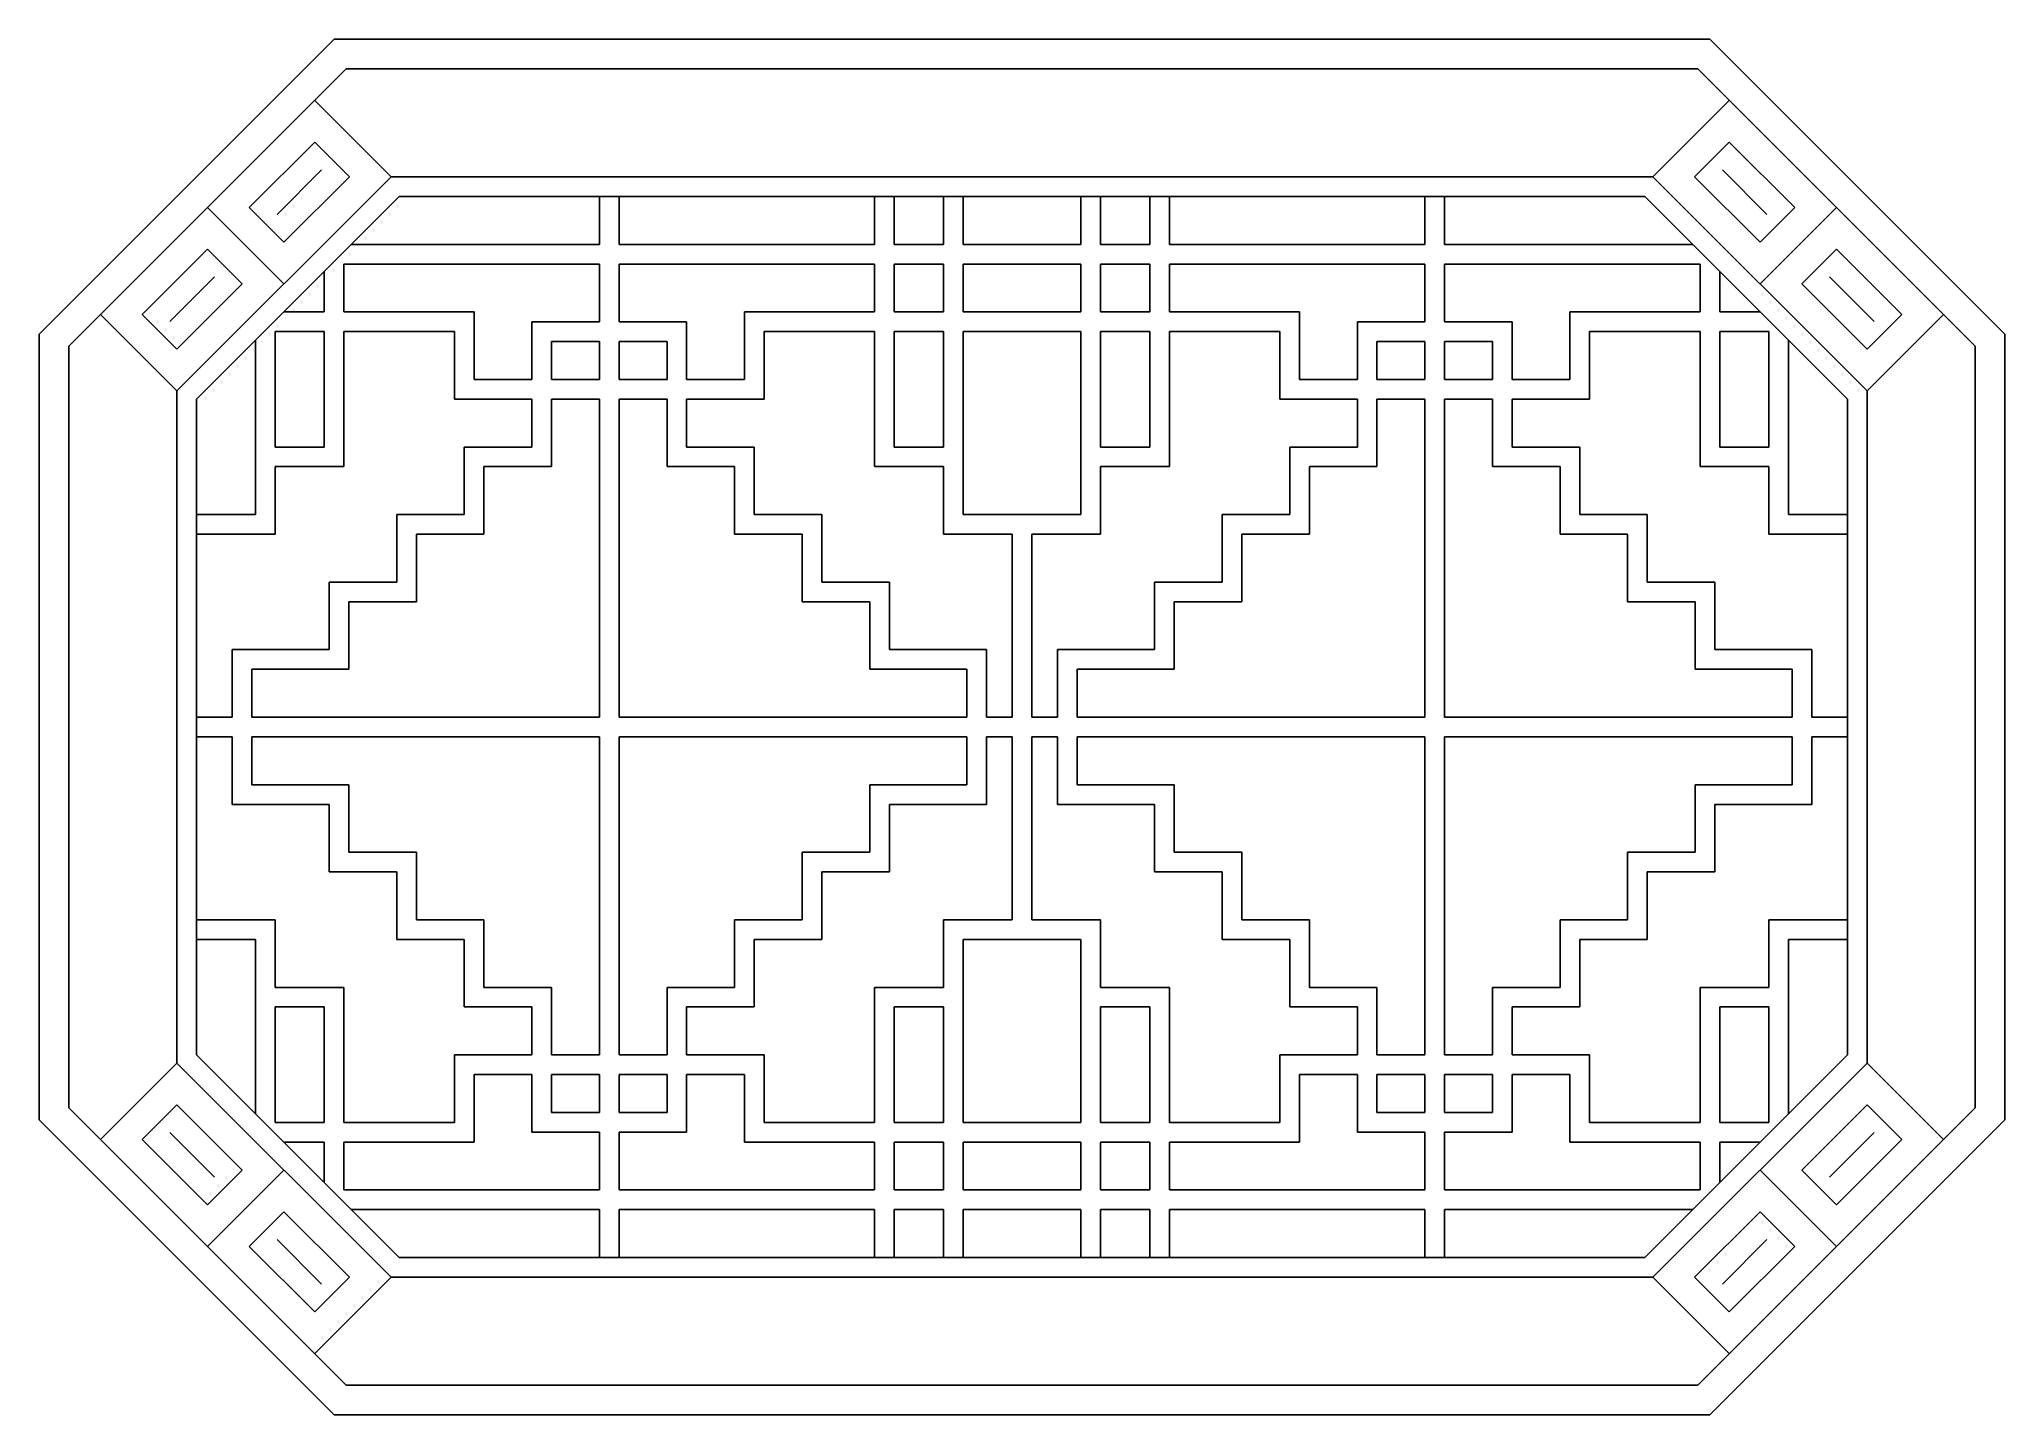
# Model space of a CAD drawing. Header units: metres. Extents: x 2448 to 4448, y 4202 to 5602.
import ezdxf

# ---------------------------------------------------------------- set-up
doc = ezdxf.new("R2010")
doc.units = ezdxf.units.M
for name, color, linetype in [('3', 3, 'Continuous'), ('4', 4, 'Continuous'), ('7', 7, 'Continuous')]:
    doc.layers.add(name, color=color, linetype=linetype)

msp = doc.modelspace()

# ---------------------------------------------------------------- linework, layer by layer
at = {"layer": '3'}
for p, q in [((3017.81, 5442.46), (3017.81, 5393.71)), ((3017.81, 5442.46), (3017.81, 5393.71)), ((3037.81, 5442.46), (3037.81, 5393.71)), ((3297.81, 5442.46), (3297.81, 5393.71)), ((3317.81, 5442.46), (3317.81, 5393.71)), ((3367.81, 5442.46), (3367.81, 5393.71)), ((3387.81, 5442.46), (3387.81, 5393.71)), ((3507.81, 5442.46), (3507.81, 5393.71)), ((3527.81, 5442.46), (3527.81, 5393.71)), ((3577.81, 5442.46), (3577.81, 5393.71)), ((3597.81, 5442.46), (3597.81, 5393.71)), ((3857.81, 5442.46), (3857.81, 5393.71)), ((3877.81, 5442.46), (3877.81, 5393.71)), ((3017.81, 5393.71), (2765.34, 5393.71)), ((3037.81, 5393.71), (3297.81, 5393.71)), ((3317.81, 5393.71), (3367.81, 5393.71)), ((3387.81, 5393.71), (3447.81, 5393.71)), ((3507.81, 5393.71), (3447.81, 5393.71)), ((3577.81, 5393.71), (3527.81, 5393.71)), ((3857.81, 5393.71), (3597.81, 5393.71)), ((3877.81, 5393.71), (4130.29, 5393.71)), ((2737.81, 5366.19), (2737.81, 5324.96)), ((3017.81, 5373.71), (2757.81, 5373.71)), ((2757.81, 5373.71), (2757.81, 5324.96)), ((3017.81, 5373.71), (3017.81, 5314.96)), ((3017.81, 5373.71), (3017.81, 5314.96)), ((3037.81, 5373.71), (3037.81, 5314.96)), ((3037.81, 5373.71), (3297.81, 5373.71)), ((3297.81, 5373.71), (3297.81, 5324.96)), ((3317.81, 5373.71), (3367.81, 5373.71)), ((3317.81, 5373.71), (3317.81, 5324.96)), ((3367.81, 5373.71), (3367.81, 5324.96)), ((3387.81, 5373.71), (3387.81, 5324.96)), ((3387.81, 5373.71), (3447.81, 5373.71)), ((3507.81, 5373.71), (3447.81, 5373.71)), ((3507.81, 5373.71), (3507.81, 5324.96)), ((3527.81, 5373.71), (3527.81, 5324.96)), ((3577.81, 5373.71), (3527.81, 5373.71)), ((3577.81, 5373.71), (3577.81, 5324.96)), ((3597.81, 5373.71), (3597.81, 5324.96)), ((3857.81, 5373.71), (3597.81, 5373.71)), ((3857.81, 5373.71), (3857.81, 5314.96)), ((3877.81, 5373.71), (4137.81, 5373.71)), ((3877.81, 5373.71), (3877.81, 5314.96)), ((4137.81, 5373.71), (4137.81, 5324.96)), ((4157.81, 5366.19), (4157.81, 5324.96)), ((2737.81, 5324.96), (2696.59, 5324.96)), ((2890.31, 5324.96), (2757.81, 5324.96)), ((2890.31, 5324.96), (2890.31, 5256.21)), ((3165.31, 5324.96), (3165.31, 5256.21)), ((3165.31, 5324.96), (3297.81, 5324.96)), ((3317.81, 5324.96), (3367.81, 5324.96)), ((3387.81, 5324.96), (3447.81, 5324.96)), ((3507.81, 5324.96), (3447.81, 5324.96)), ((3577.81, 5324.96), (3527.81, 5324.96)), ((3730.31, 5324.96), (3597.81, 5324.96)), ((3730.31, 5324.96), (3730.31, 5256.21)), ((4005.31, 5324.96), (4137.81, 5324.96)), ((4005.31, 5324.96), (4005.31, 5256.21)), ((4157.81, 5324.96), (4199.04, 5324.96)), ((2687.81, 5304.96), (2687.81, 5187.46)), ((2737.81, 5304.96), (2687.81, 5304.96)), ((2737.81, 5304.96), (2737.81, 5187.46)), ((2870.31, 5304.96), (2757.81, 5304.96)), ((2757.81, 5304.96), (2757.81, 5167.46)), ((2870.31, 5304.96), (2870.31, 5236.21)), ((3017.81, 5314.96), (2949.06, 5314.96)), ((2949.06, 5314.96), (2949.06, 5256.21)), ((3037.81, 5314.96), (3106.56, 5314.96)), ((3106.56, 5314.96), (3106.56, 5256.21)), ((3185.31, 5304.96), (3297.81, 5304.96)), ((3185.31, 5304.96), (3185.31, 5236.21)), ((3297.81, 5304.96), (3297.81, 5167.46)), ((3317.81, 5304.96), (3367.81, 5304.96)), ((3317.81, 5304.96), (3317.81, 5187.46)), ((3367.81, 5304.96), (3367.81, 5187.46)), ((3387.81, 5304.96), (3387.81, 5118.71)), ((3387.81, 5304.96), (3447.81, 5304.96)), ((3507.81, 5304.96), (3447.81, 5304.96)), ((3507.81, 5304.96), (3507.81, 5118.71)), ((3577.81, 5304.96), (3527.81, 5304.96)), ((3527.81, 5304.96), (3527.81, 5187.46)), ((3577.81, 5304.96), (3577.81, 5187.46)), ((3597.81, 5304.96), (3597.81, 5167.46)), ((3710.31, 5304.96), (3597.81, 5304.96)), ((3710.31, 5304.96), (3710.31, 5236.21)), ((3857.81, 5314.96), (3789.06, 5314.96)), ((3789.06, 5314.96), (3789.06, 5256.21)), ((3877.81, 5314.96), (3946.56, 5314.96)), ((3946.56, 5314.96), (3946.56, 5256.21)), ((4025.31, 5304.96), (4137.81, 5304.96)), ((4025.31, 5304.96), (4025.31, 5236.21)), ((4137.81, 5304.96), (4137.81, 5167.46)), ((4157.81, 5304.96), (4207.81, 5304.96)), ((4157.81, 5304.96), (4157.81, 5187.46)), ((4207.81, 5304.96), (4207.81, 5187.46)), ((2667.81, 5296.19), (2667.81, 5118.71)), ((3017.81, 5294.96), (2969.06, 5294.96)), ((2969.06, 5294.96), (2969.06, 5256.21)), ((3017.81, 5294.96), (3017.81, 5256.21)), ((3017.81, 5294.96), (3017.81, 5256.21)), ((3037.81, 5294.96), (3037.81, 5256.21)), ((3037.81, 5294.96), (3086.56, 5294.96)), ((3086.56, 5294.96), (3086.56, 5256.21)), ((3857.81, 5294.96), (3809.06, 5294.96)), ((3809.06, 5294.96), (3809.06, 5256.21)), ((3857.81, 5294.96), (3857.81, 5256.21)), ((3877.81, 5294.96), (3926.56, 5294.96)), ((3877.81, 5294.96), (3877.81, 5256.21)), ((3926.56, 5294.96), (3926.56, 5256.21)), ((4227.81, 5296.19), (4227.81, 5118.71)), ((2949.06, 5256.21), (2890.31, 5256.21)), ((3017.81, 5256.21), (2969.06, 5256.21)), ((3037.81, 5256.21), (3086.56, 5256.21)), ((3106.56, 5256.21), (3165.31, 5256.21)), ((3789.06, 5256.21), (3730.31, 5256.21)), ((3857.81, 5256.21), (3809.06, 5256.21)), ((3877.81, 5256.21), (3926.56, 5256.21)), ((3946.56, 5256.21), (4005.31, 5256.21)), ((2949.06, 5236.21), (2870.31, 5236.21)), ((2949.06, 5236.21), (2949.06, 5187.46)), ((3017.81, 5236.21), (2969.06, 5236.21)), ((2969.06, 5236.21), (2969.06, 5167.46)), ((3017.81, 5236.21), (3017.81, 4912.46)), ((3017.81, 5236.21), (3017.81, 4912.46)), ((3037.81, 5236.21), (3086.56, 5236.21)), ((3037.81, 5236.21), (3037.81, 4912.46)), ((3086.56, 5236.21), (3086.56, 5167.46)), ((3106.56, 5236.21), (3106.56, 5187.46)), ((3106.56, 5236.21), (3185.31, 5236.21)), ((3789.06, 5236.21), (3710.31, 5236.21)), ((3789.06, 5236.21), (3789.06, 5187.46)), ((3857.81, 5236.21), (3809.06, 5236.21)), ((3809.06, 5236.21), (3809.06, 5167.46)), ((3857.81, 5236.21), (3857.81, 4912.46)), ((3877.81, 5236.21), (3926.56, 5236.21)), ((3877.81, 5236.21), (3877.81, 4912.46)), ((3926.56, 5236.21), (3926.56, 5167.46)), ((3946.56, 5236.21), (3946.56, 5187.46)), ((3946.56, 5236.21), (4025.31, 5236.21)), ((2737.81, 5187.46), (2687.81, 5187.46)), ((2880.31, 5187.46), (2880.31, 5118.71)), ((2949.06, 5187.46), (2880.31, 5187.46)), ((3106.56, 5187.46), (3175.31, 5187.46)), ((3175.31, 5187.46), (3175.31, 5118.71)), ((3317.81, 5187.46), (3367.81, 5187.46)), ((3577.81, 5187.46), (3527.81, 5187.46)), ((3789.06, 5187.46), (3720.31, 5187.46)), ((3720.31, 5187.46), (3720.31, 5118.71)), ((3946.56, 5187.46), (4015.31, 5187.46)), ((4015.31, 5187.46), (4015.31, 5118.71)), ((4157.81, 5187.46), (4207.81, 5187.46)), ((2757.81, 5167.46), (2687.81, 5167.46)), ((2687.81, 5167.46), (2687.81, 5098.71)), ((2900.31, 5167.46), (2900.31, 5098.71)), ((2969.06, 5167.46), (2900.31, 5167.46)), ((3086.56, 5167.46), (3155.31, 5167.46)), ((3155.31, 5167.46), (3155.31, 5098.71)), ((3297.81, 5167.46), (3367.81, 5167.46)), ((3367.81, 5167.46), (3367.81, 5098.71)), ((3597.81, 5167.46), (3527.81, 5167.46)), ((3527.81, 5167.46), (3527.81, 5098.71)), ((3809.06, 5167.46), (3740.31, 5167.46)), ((3740.31, 5167.46), (3740.31, 5098.71)), ((3926.56, 5167.46), (3995.31, 5167.46)), ((3995.31, 5167.46), (3995.31, 5098.71)), ((4137.81, 5167.46), (4207.81, 5167.46)), ((4207.81, 5167.46), (4207.81, 5098.71)), ((2667.81, 5118.71), (2607.81, 5118.71)), ((2811.56, 5118.71), (2811.56, 5049.96)), ((2880.31, 5118.71), (2811.56, 5118.71)), ((3175.31, 5118.71), (3244.06, 5118.71)), ((3244.06, 5118.71), (3244.06, 5049.96)), ((3387.81, 5118.71), (3447.81, 5118.71)), ((3507.81, 5118.71), (3447.81, 5118.71)), ((3651.56, 5118.71), (3651.56, 5049.96)), ((3720.31, 5118.71), (3651.56, 5118.71)), ((4015.31, 5118.71), (4084.06, 5118.71)), ((4084.06, 5118.71), (4084.06, 5049.96)), ((4227.81, 5118.71), (4287.81, 5118.71)), ((2687.81, 5098.71), (2607.81, 5098.71)), ((2831.56, 5098.71), (2831.56, 5029.96)), ((2900.31, 5098.71), (2831.56, 5098.71)), ((3155.31, 5098.71), (3224.06, 5098.71)), ((3224.06, 5098.71), (3224.06, 5029.96)), ((3367.81, 5098.71), (3437.81, 5098.71)), ((3437.81, 5098.71), (3437.81, 4912.46)), ((3527.81, 5098.71), (3457.81, 5098.71)), ((3457.81, 5098.71), (3457.81, 4912.46)), ((3740.31, 5098.71), (3671.56, 5098.71)), ((3671.56, 5098.71), (3671.56, 5029.96)), ((3995.31, 5098.71), (4064.06, 5098.71)), ((4064.06, 5098.71), (4064.06, 5029.96)), ((4207.81, 5098.71), (4287.81, 5098.71)), ((2811.56, 5049.96), (2742.81, 5049.96)), ((2742.81, 5049.96), (2742.81, 4981.21)), ((3244.06, 5049.96), (3312.81, 5049.96)), ((3312.81, 5049.96), (3312.81, 4981.21)), ((3582.81, 5049.96), (3582.81, 4981.21)), ((3651.56, 5049.96), (3582.81, 5049.96)), ((4084.06, 5049.96), (4152.81, 5049.96)), ((4152.81, 5049.96), (4152.81, 4981.21)), ((2762.81, 5029.96), (2762.81, 4961.21)), ((2831.56, 5029.96), (2762.81, 5029.96)), ((3224.06, 5029.96), (3292.81, 5029.96)), ((3292.81, 5029.96), (3292.81, 4961.21)), ((3602.81, 5029.96), (3602.81, 4961.21)), ((3671.56, 5029.96), (3602.81, 5029.96)), ((4064.06, 5029.96), (4132.81, 5029.96)), ((4132.81, 5029.96), (4132.81, 4961.21)), ((2644.06, 4981.21), (2644.06, 4912.46)), ((2742.81, 4981.21), (2644.06, 4981.21)), ((3312.81, 4981.21), (3411.56, 4981.21)), ((3411.56, 4981.21), (3411.56, 4912.46)), ((3582.81, 4981.21), (3484.06, 4981.21)), ((3484.06, 4981.21), (3484.06, 4912.46)), ((4152.81, 4981.21), (4251.56, 4981.21)), ((4251.56, 4981.21), (4251.56, 4912.46)), ((2664.06, 4961.21), (2664.06, 4912.46)), ((2762.81, 4961.21), (2664.06, 4961.21)), ((3292.81, 4961.21), (3391.56, 4961.21)), ((3391.56, 4961.21), (3391.56, 4912.46)), ((3602.81, 4961.21), (3504.06, 4961.21)), ((3504.06, 4961.21), (3504.06, 4912.46)), ((4132.81, 4961.21), (4231.56, 4961.21)), ((4231.56, 4961.21), (4231.56, 4912.46)), ((2644.06, 4912.46), (2607.81, 4912.46)), ((2664.06, 4912.46), (3017.81, 4912.46)), ((3037.81, 4912.46), (3391.56, 4912.46)), ((3411.56, 4912.46), (3437.81, 4912.46)), ((3484.06, 4912.46), (3457.81, 4912.46)), ((3857.81, 4912.46), (3504.06, 4912.46)), ((4231.56, 4912.46), (3877.81, 4912.46)), ((4287.81, 4912.46), (4251.56, 4912.46)), ((2644.06, 4892.46), (2607.81, 4892.46)), ((2644.06, 4823.71), (2644.06, 4892.46)), ((2664.06, 4843.71), (2664.06, 4892.46)), ((2664.06, 4892.46), (3017.81, 4892.46)), ((3017.81, 4568.71), (3017.81, 4892.46)), ((3017.81, 4568.71), (3017.81, 4892.46)), ((3037.81, 4568.71), (3037.81, 4892.46)), ((3037.81, 4892.46), (3391.56, 4892.46)), ((3391.56, 4843.71), (3391.56, 4892.46)), ((3411.56, 4823.71), (3411.56, 4892.46)), ((3411.56, 4892.46), (3437.81, 4892.46)), ((3437.81, 4706.21), (3437.81, 4892.46)), ((3457.81, 4706.21), (3457.81, 4892.46)), ((3484.06, 4892.46), (3457.81, 4892.46)), ((3484.06, 4823.71), (3484.06, 4892.46)), ((3857.81, 4892.46), (3504.06, 4892.46)), ((3504.06, 4843.71), (3504.06, 4892.46)), ((3857.81, 4568.71), (3857.81, 4892.46)), ((3877.81, 4568.71), (3877.81, 4892.46)), ((4231.56, 4892.46), (3877.81, 4892.46)), ((4231.56, 4843.71), (4231.56, 4892.46)), ((4251.56, 4823.71), (4251.56, 4892.46)), ((4287.81, 4892.46), (4251.56, 4892.46)), ((2762.81, 4843.71), (2664.06, 4843.71)), ((2762.81, 4774.96), (2762.81, 4843.71)), ((3292.81, 4774.96), (3292.81, 4843.71)), ((3292.81, 4843.71), (3391.56, 4843.71)), ((3602.81, 4843.71), (3504.06, 4843.71)), ((3602.81, 4774.96), (3602.81, 4843.71)), ((4132.81, 4774.96), (4132.81, 4843.71)), ((4132.81, 4843.71), (4231.56, 4843.71)), ((2742.81, 4823.71), (2644.06, 4823.71)), ((2742.81, 4754.96), (2742.81, 4823.71)), ((3312.81, 4823.71), (3411.56, 4823.71)), ((3312.81, 4754.96), (3312.81, 4823.71)), ((3582.81, 4823.71), (3484.06, 4823.71)), ((3582.81, 4754.96), (3582.81, 4823.71)), ((4152.81, 4823.71), (4251.56, 4823.71)), ((4152.81, 4754.96), (4152.81, 4823.71)), ((2831.56, 4774.96), (2762.81, 4774.96)), ((2831.56, 4706.21), (2831.56, 4774.96)), ((3224.06, 4774.96), (3292.81, 4774.96)), ((3224.06, 4706.21), (3224.06, 4774.96)), ((3671.56, 4774.96), (3602.81, 4774.96)), ((3671.56, 4706.21), (3671.56, 4774.96)), ((4064.06, 4774.96), (4132.81, 4774.96)), ((4064.06, 4706.21), (4064.06, 4774.96)), ((2811.56, 4754.96), (2742.81, 4754.96)), ((2811.56, 4686.21), (2811.56, 4754.96)), ((3244.06, 4686.21), (3244.06, 4754.96)), ((3244.06, 4754.96), (3312.81, 4754.96)), ((3651.56, 4754.96), (3582.81, 4754.96)), ((3651.56, 4686.21), (3651.56, 4754.96)), ((4084.06, 4686.21), (4084.06, 4754.96)), ((4084.06, 4754.96), (4152.81, 4754.96)), ((2687.81, 4706.21), (2607.81, 4706.21)), ((2687.81, 4637.46), (2687.81, 4706.21)), ((2900.31, 4706.21), (2831.56, 4706.21)), ((2900.31, 4637.46), (2900.31, 4706.21)), ((3155.31, 4637.46), (3155.31, 4706.21)), ((3155.31, 4706.21), (3224.06, 4706.21)), ((3367.81, 4637.46), (3367.81, 4706.21)), ((3367.81, 4706.21), (3437.81, 4706.21)), ((3527.81, 4706.21), (3457.81, 4706.21)), ((3527.81, 4637.46), (3527.81, 4706.21)), ((3740.31, 4706.21), (3671.56, 4706.21)), ((3740.31, 4637.46), (3740.31, 4706.21)), ((3995.31, 4706.21), (4064.06, 4706.21)), ((3995.31, 4637.46), (3995.31, 4706.21)), ((4207.81, 4637.46), (4207.81, 4706.21)), ((4207.81, 4706.21), (4287.81, 4706.21)), ((2667.81, 4686.21), (2607.81, 4686.21)), ((2667.81, 4508.74), (2667.81, 4686.21)), ((2880.31, 4686.21), (2811.56, 4686.21)), ((2880.31, 4617.46), (2880.31, 4686.21)), ((3175.31, 4617.46), (3175.31, 4686.21)), ((3175.31, 4686.21), (3244.06, 4686.21)), ((3387.81, 4499.96), (3387.81, 4686.21)), ((3387.81, 4686.21), (3447.81, 4686.21)), ((3507.81, 4686.21), (3447.81, 4686.21)), ((3507.81, 4499.96), (3507.81, 4686.21)), ((3720.31, 4686.21), (3651.56, 4686.21)), ((3720.31, 4617.46), (3720.31, 4686.21)), ((4015.31, 4686.21), (4084.06, 4686.21)), ((4015.31, 4617.46), (4015.31, 4686.21)), ((4227.81, 4686.21), (4287.81, 4686.21)), ((4227.81, 4508.74), (4227.81, 4686.21)), ((2757.81, 4637.46), (2687.81, 4637.46)), ((2757.81, 4499.96), (2757.81, 4637.46)), ((2969.06, 4637.46), (2900.31, 4637.46)), ((2969.06, 4568.71), (2969.06, 4637.46)), ((3086.56, 4637.46), (3155.31, 4637.46)), ((3086.56, 4568.71), (3086.56, 4637.46)), ((3297.81, 4637.46), (3367.81, 4637.46)), ((3297.81, 4499.96), (3297.81, 4637.46)), ((3597.81, 4637.46), (3527.81, 4637.46)), ((3597.81, 4499.96), (3597.81, 4637.46)), ((3809.06, 4637.46), (3740.31, 4637.46)), ((3809.06, 4568.71), (3809.06, 4637.46)), ((3926.56, 4637.46), (3995.31, 4637.46)), ((3926.56, 4568.71), (3926.56, 4637.46)), ((4137.81, 4637.46), (4207.81, 4637.46)), ((4137.81, 4499.96), (4137.81, 4637.46)), ((2687.81, 4499.96), (2687.81, 4617.46)), ((2737.81, 4617.46), (2687.81, 4617.46)), ((2737.81, 4499.96), (2737.81, 4617.46)), ((2949.06, 4617.46), (2880.31, 4617.46)), ((2949.06, 4568.71), (2949.06, 4617.46)), ((3106.56, 4568.71), (3106.56, 4617.46)), ((3106.56, 4617.46), (3175.31, 4617.46)), ((3317.81, 4617.46), (3367.81, 4617.46)), ((3317.81, 4499.96), (3317.81, 4617.46)), ((3367.81, 4499.96), (3367.81, 4617.46)), ((3577.81, 4617.46), (3527.81, 4617.46)), ((3527.81, 4499.96), (3527.81, 4617.46)), ((3577.81, 4499.96), (3577.81, 4617.46)), ((3789.06, 4617.46), (3720.31, 4617.46)), ((3789.06, 4568.71), (3789.06, 4617.46)), ((3946.56, 4617.46), (4015.31, 4617.46)), ((3946.56, 4568.71), (3946.56, 4617.46)), ((4157.81, 4617.46), (4207.81, 4617.46)), ((4157.81, 4499.96), (4157.81, 4617.46)), ((4207.81, 4499.96), (4207.81, 4617.46)), ((2870.31, 4499.96), (2870.31, 4568.71)), ((2949.06, 4568.71), (2870.31, 4568.71)), ((3017.81, 4568.71), (2969.06, 4568.71)), ((3037.81, 4568.71), (3086.56, 4568.71)), ((3106.56, 4568.71), (3185.31, 4568.71)), ((3185.31, 4499.96), (3185.31, 4568.71)), ((3710.31, 4499.96), (3710.31, 4568.71)), ((3789.06, 4568.71), (3710.31, 4568.71)), ((3857.81, 4568.71), (3809.06, 4568.71)), ((3877.81, 4568.71), (3926.56, 4568.71)), ((3946.56, 4568.71), (4025.31, 4568.71)), ((4025.31, 4499.96), (4025.31, 4568.71)), ((2890.31, 4479.96), (2890.31, 4548.71)), ((2949.06, 4548.71), (2890.31, 4548.71)), ((2949.06, 4489.96), (2949.06, 4548.71)), ((3017.81, 4548.71), (2969.06, 4548.71)), ((2969.06, 4509.96), (2969.06, 4548.71)), ((3017.81, 4509.96), (3017.81, 4548.71)), ((3017.81, 4509.96), (3017.81, 4548.71)), ((3037.81, 4509.96), (3037.81, 4548.71)), ((3037.81, 4548.71), (3086.56, 4548.71)), ((3086.56, 4509.96), (3086.56, 4548.71)), ((3106.56, 4489.96), (3106.56, 4548.71)), ((3106.56, 4548.71), (3165.31, 4548.71)), ((3165.31, 4479.96), (3165.31, 4548.71)), ((3730.31, 4479.96), (3730.31, 4548.71)), ((3789.06, 4548.71), (3730.31, 4548.71)), ((3789.06, 4489.96), (3789.06, 4548.71)), ((3809.06, 4509.96), (3809.06, 4548.71)), ((3857.81, 4548.71), (3809.06, 4548.71)), ((3857.81, 4509.96), (3857.81, 4548.71)), ((3877.81, 4509.96), (3877.81, 4548.71)), ((3877.81, 4548.71), (3926.56, 4548.71)), ((3926.56, 4509.96), (3926.56, 4548.71)), ((3946.56, 4489.96), (3946.56, 4548.71)), ((3946.56, 4548.71), (4005.31, 4548.71)), ((4005.31, 4479.96), (4005.31, 4548.71)), ((3017.81, 4509.96), (2969.06, 4509.96)), ((3037.81, 4509.96), (3086.56, 4509.96)), ((3857.81, 4509.96), (3809.06, 4509.96)), ((3877.81, 4509.96), (3926.56, 4509.96)), ((2737.81, 4499.96), (2687.81, 4499.96)), ((2870.31, 4499.96), (2757.81, 4499.96)), ((3017.81, 4489.96), (2949.06, 4489.96)), ((3017.81, 4431.21), (3017.81, 4489.96)), ((3017.81, 4431.21), (3017.81, 4489.96)), ((3037.81, 4431.21), (3037.81, 4489.96)), ((3037.81, 4489.96), (3106.56, 4489.96)), ((3185.31, 4499.96), (3297.81, 4499.96)), ((3317.81, 4499.96), (3367.81, 4499.96)), ((3387.81, 4499.96), (3447.81, 4499.96)), ((3507.81, 4499.96), (3447.81, 4499.96)), ((3577.81, 4499.96), (3527.81, 4499.96)), ((3710.31, 4499.96), (3597.81, 4499.96)), ((3857.81, 4489.96), (3789.06, 4489.96)), ((3857.81, 4431.21), (3857.81, 4489.96)), ((3877.81, 4431.21), (3877.81, 4489.96)), ((3877.81, 4489.96), (3946.56, 4489.96)), ((4025.31, 4499.96), (4137.81, 4499.96)), ((4157.81, 4499.96), (4207.81, 4499.96)), ((2737.81, 4479.96), (2696.59, 4479.96)), ((2737.81, 4438.74), (2737.81, 4479.96)), ((2757.81, 4431.21), (2757.81, 4479.96)), ((2890.31, 4479.96), (2757.81, 4479.96)), ((3165.31, 4479.96), (3297.81, 4479.96)), ((3297.81, 4431.21), (3297.81, 4479.96)), ((3317.81, 4479.96), (3367.81, 4479.96)), ((3317.81, 4431.21), (3317.81, 4479.96)), ((3367.81, 4431.21), (3367.81, 4479.96)), ((3387.81, 4431.21), (3387.81, 4479.96)), ((3387.81, 4479.96), (3447.81, 4479.96)), ((3507.81, 4479.96), (3447.81, 4479.96)), ((3507.81, 4431.21), (3507.81, 4479.96)), ((3577.81, 4479.96), (3527.81, 4479.96)), ((3527.81, 4431.21), (3527.81, 4479.96)), ((3577.81, 4431.21), (3577.81, 4479.96)), ((3597.81, 4431.21), (3597.81, 4479.96)), ((3730.31, 4479.96), (3597.81, 4479.96)), ((4005.31, 4479.96), (4137.81, 4479.96)), ((4137.81, 4431.21), (4137.81, 4479.96)), ((4157.81, 4438.74), (4157.81, 4479.96)), ((4157.81, 4479.96), (4199.04, 4479.96)), ((3017.81, 4431.21), (2757.81, 4431.21)), ((3037.81, 4431.21), (3297.81, 4431.21)), ((3317.81, 4431.21), (3367.81, 4431.21)), ((3387.81, 4431.21), (3447.81, 4431.21)), ((3507.81, 4431.21), (3447.81, 4431.21)), ((3577.81, 4431.21), (3527.81, 4431.21)), ((3857.81, 4431.21), (3597.81, 4431.21)), ((3877.81, 4431.21), (4137.81, 4431.21)), ((3017.81, 4411.21), (2765.34, 4411.21)), ((3017.81, 4362.46), (3017.81, 4411.21)), ((3017.81, 4362.46), (3017.81, 4411.21)), ((3037.81, 4362.46), (3037.81, 4411.21)), ((3037.81, 4411.21), (3297.81, 4411.21)), ((3297.81, 4362.46), (3297.81, 4411.21)), ((3317.81, 4411.21), (3367.81, 4411.21)), ((3317.81, 4362.46), (3317.81, 4411.21)), ((3367.81, 4362.46), (3367.81, 4411.21)), ((3387.81, 4362.46), (3387.81, 4411.21)), ((3387.81, 4411.21), (3447.81, 4411.21)), ((3507.81, 4411.21), (3447.81, 4411.21)), ((3507.81, 4362.46), (3507.81, 4411.21)), ((3527.81, 4362.46), (3527.81, 4411.21)), ((3577.81, 4411.21), (3527.81, 4411.21)), ((3577.81, 4362.46), (3577.81, 4411.21)), ((3597.81, 4362.46), (3597.81, 4411.21)), ((3857.81, 4411.21), (3597.81, 4411.21)), ((3857.81, 4362.46), (3857.81, 4411.21)), ((3877.81, 4411.21), (4130.29, 4411.21)), ((3877.81, 4362.46), (3877.81, 4411.21))]:
    msp.add_line(p, q, dxfattribs=at)
at = {"layer": '4'}
for points in [[(2447.81, 5302.46), (2747.81, 5602.46), (4147.81, 5602.46), (4447.81, 5302.46), (4447.81, 4502.46), (4147.81, 4202.46), (2747.81, 4202.46), (2447.81, 4502.46)], [(2607.81, 5236.19), (2814.09, 5442.46), (4081.54, 5442.46), (4287.81, 5236.19), (4287.81, 4568.74), (4081.54, 4362.46), (2814.09, 4362.46), (2607.81, 4568.74)]]:
    msp.add_lwpolyline(points, close=True, dxfattribs=at)
at = {"layer": '7'}
for p, q in [((2805.8, 5462.46), (2728.02, 5540.24)), ((4089.82, 5462.46), (4167.6, 5540.24)), ((2728.02, 5497.82), (2661.45, 5431.25)), ((2763.38, 5462.46), (2728.02, 5497.82)), ((4132.25, 5462.46), (4167.6, 5497.82)), ((4167.6, 5497.82), (4234.17, 5431.25)), ((2735.09, 5469.53), (2689.74, 5424.18)), ((2763.38, 5462.46), (2696.81, 5395.89)), ((4132.25, 5462.46), (4198.82, 5395.89)), ((4160.53, 5469.53), (4205.89, 5424.18)), ((2696.81, 5353.47), (2619.03, 5431.25)), ((2696.81, 5395.89), (2661.45, 5431.25)), ((4198.82, 5395.89), (4234.17, 5431.25)), ((4198.82, 5353.47), (4276.6, 5431.25)), ((2552.46, 5322.25), (2619.03, 5388.82)), ((2654.38, 5353.47), (2619.03, 5388.82)), ((4241.24, 5353.47), (4276.6, 5388.82)), ((4343.17, 5322.25), (4276.6, 5388.82)), ((2580.74, 5315.18), (2626.1, 5360.54)), ((4314.88, 5315.18), (4269.53, 5360.54)), ((2587.81, 5286.9), (2654.38, 5353.47)), ((4307.81, 5286.9), (4241.24, 5353.47)), ((2587.81, 5244.47), (2510.03, 5322.25)), ((2587.81, 5286.9), (2552.46, 5322.25)), ((4307.81, 5286.9), (4343.17, 5322.25)), ((4307.81, 5244.47), (4385.59, 5322.25)), ((2587.81, 4560.45), (2510.03, 4482.67)), ((4307.81, 4560.45), (4385.59, 4482.67)), ((2587.81, 4518.03), (2552.46, 4482.67)), ((2587.81, 4518.03), (2654.38, 4451.46)), ((4307.81, 4518.03), (4241.24, 4451.46)), ((4307.81, 4518.03), (4343.17, 4482.67)), ((2552.46, 4482.67), (2619.03, 4416.1)), ((2580.74, 4489.74), (2626.1, 4444.39)), ((4314.88, 4489.74), (4269.53, 4444.39)), ((4343.17, 4482.67), (4276.6, 4416.1)), ((2654.38, 4451.46), (2619.03, 4416.1)), ((2696.81, 4451.46), (2619.03, 4373.68)), ((4198.82, 4451.46), (4276.6, 4373.68)), ((4241.24, 4451.46), (4276.6, 4416.1)), ((2696.81, 4409.03), (2661.45, 4373.68)), ((2763.38, 4342.46), (2696.81, 4409.03)), ((4132.25, 4342.46), (4198.82, 4409.03)), ((4198.82, 4409.03), (4234.17, 4373.68)), ((2735.09, 4335.39), (2689.74, 4380.75)), ((4160.53, 4335.39), (4205.89, 4380.75)), ((2728.02, 4307.11), (2661.45, 4373.68)), ((4167.6, 4307.11), (4234.17, 4373.68)), ((2763.38, 4342.46), (2728.02, 4307.11)), ((2805.8, 4342.46), (2728.02, 4264.68)), ((4089.82, 4342.46), (4167.6, 4264.68)), ((4132.25, 4342.46), (4167.6, 4307.11))]:
    msp.add_line(p, q, dxfattribs=at)
for points in [[(2477.81, 5290.04), (2760.24, 5572.46), (4135.39, 5572.46), (4417.81, 5290.04), (4417.81, 4514.89), (4135.39, 4232.46), (2760.24, 4232.46), (2477.81, 4514.89)], [(2587.81, 5244.47), (2805.8, 5462.46), (4089.82, 5462.46), (4307.81, 5244.47), (4307.81, 4560.45), (4089.82, 4342.46), (2805.8, 4342.46), (2587.81, 4560.45)]]:
    msp.add_lwpolyline(points, close=True, dxfattribs=at)

doc.saveas('drawing.dxf')
